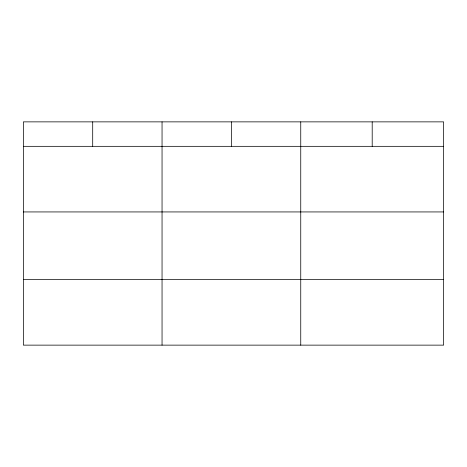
<?xml version="1.0" encoding="UTF-8"?>
<svg xmlns="http://www.w3.org/2000/svg" width="467" height="467" viewBox="0 0 467 467"><rect width="100%" height="100%" fill="white"/><g stroke="black" fill="none" stroke-linecap="round" stroke-linejoin="round"><path stroke-width="0.7" d="M443.65 211.936L443.65 121.864L23.35 121.864L23.35 345.136L443.65 345.136L443.65 211.936L23.35 211.936M23.35 146.329L443.65 146.329M23.35 279.529L443.65 279.529M372.199 121.864L372.199 146.329M300.748 121.864L300.748 345.136M231.398 121.864L231.398 146.329M162.049 121.864L162.049 345.136M92.7 121.864L92.7 146.329"/></g></svg>
